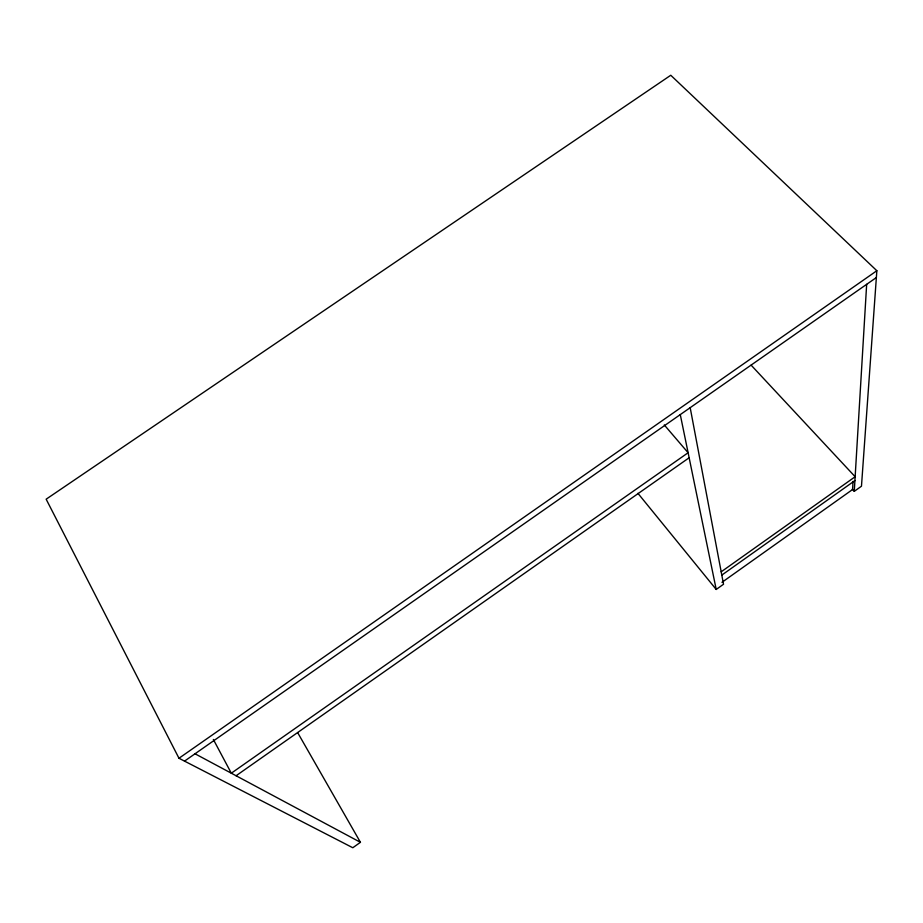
<?xml version="1.0" encoding="UTF-8"?>
<svg xmlns="http://www.w3.org/2000/svg" width="923" height="923" viewBox="0 0 923 923"><rect width="100%" height="100%" fill="white"/><g stroke="black" fill="none" stroke-linecap="round" stroke-linejoin="round"><path stroke-width="1.38" d="M853.037 481.437L852.587 489.513L721.959 582.332M297.633 732.574L360.431 842.307L352.794 847.741L178.97 758.256L46.15 499.193L670.767 75.259L876.85 270.727L861.471 486.213L854.271 491.336L866.662 284.319M637.92 493.309L716.213 589.451L723.528 584.247L690.185 407.678M721.186 571.822L855.148 476.73L751.126 365.15M721.809 575.11L854.917 480.583M236.08 775.747L689.146 457.762M178.97 758.256L876.85 270.727M184.531 761.117L876.365 277.546M195.03 753.779L360.431 842.307M852.31 489.225L854.271 491.336M664.283 424.938L688.108 452.743L231.315 773.197L213.351 739.461M680.274 414.6L716.213 589.451"/></g></svg>
